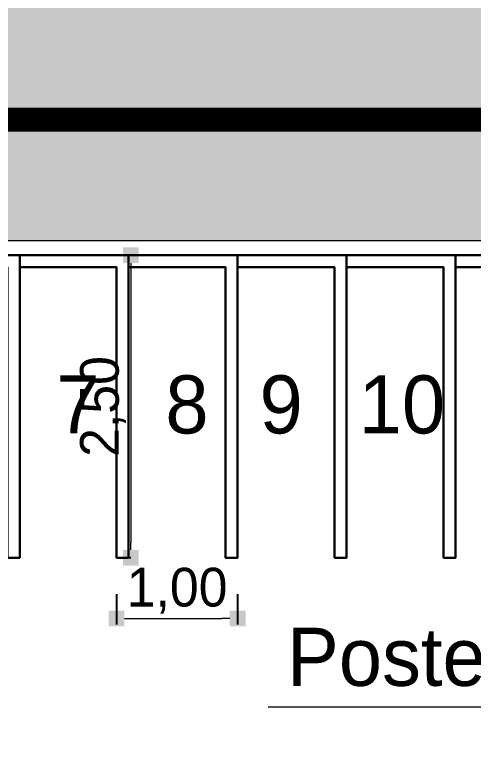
# Model space of a CAD drawing. Header units: millimetres. Extents: x 3006 to 6000, y 1661 to 3774.
# Drawn here: x 4725.53 to 4729.32, y 1831.51 to 1837.73 of the extents above; entities that cross this region are included whole.
import ezdxf

# ---------------------------------------------------------------- set-up
doc = ezdxf.new("R2010")
doc.units = ezdxf.units.MM
doc.header["$LTSCALE"] = 10
doc.linetypes.add('TT4', pattern=[0.1, 0.05, -0.05])
for name, color, linetype, lineweight in [('.15', 150, 'Continuous', 15), ('.20', 130, 'Continuous', 20), ('.30', 50, 'Continuous', 30), ('COTAS', 230, 'Continuous', 15)]:
    doc.layers.add(name, color=color, linetype=linetype, lineweight=lineweight)
doc.layers.add('.20 hachura', color=185, linetype='Continuous')
doc.layers.add('Escrita', color=34, linetype='Continuous')
doc.styles.add('Texto Wilian', font='himalaya.ttf')
doc.dimstyles.new('Cota 1-200 Exter WMJ', dxfattribs={"dimtxt": 0.32, "dimasz": 0.13, "dimexe": 0.05, "dimexo": 0.3, "dimgap": 0.03, "dimtad": 1, "dimzin": 1, "dimtxsty": 'Texto Wilian', "dimblk": 'BOXFILLED', "dimcen": 0, "dimclrd": 230, "dimclre": 230, "dimclrt": 104, "dimazin": 0, "dimtfac": 1, "dimtix": 1, "dimtmove": 0, "dimatfit": 3, "dimfxl": 0.4, "dimfxlon": 1, "dimlwd": 20, "dimarcsym": 2})

# ---------------------------------------------------------------- blocks, each defined once
blk = doc.blocks.new('_BoxFilled')
at = {"color": 0, "linetype": 'ByBlock', "lineweight": -2}
blk.add_line((-0.5, 0), (-1, 0), dxfattribs=at)
at = {"color": 0, "linetype": 'ByBlock'}
blk.add_solid([(-0.5, 0.5), (0.5, 0.5), (-0.5, -0.5), (0.5, -0.5)], dxfattribs=at)
blk = doc.blocks.new('*D830')
at = {"layer": 'COTAS', "color": 230, "lineweight": -2, "ltscale": 10, "transparency": 16777216}
for p, q in [((4617.0118, 1825.5755), (4617.0118, 1825.1255)), ((4735.0077, 1825.5755), (4735.0077, 1825.1255))]:
    blk.add_line(p, q, dxfattribs=at)
at = {"layer": 'COTAS', "color": 230, "linetype": 'Continuous', "lineweight": 20, "ltscale": 10, "transparency": 16777216}
blk.add_line((4734.8777, 1825.1755), (4617.1418, 1825.1755), dxfattribs=at)
at = {"layer": 'Defpoints', "color": 0, "ltscale": 10, "transparency": 16777216}
for p in [(4735.0077, 1832.4959), (4617.0118, 1827.7489), (4617.0118, 1825.1755)]:
    blk.add_point(p, dxfattribs=at)
at = {"layer": 'COTAS', "color": 230, "lineweight": 20, "ltscale": 10, "transparency": 16777216, "xscale": 0.13, "yscale": 0.13, "zscale": 0.13, "rotation": 180}
blk.add_blockref('_BoxFilled', (4617.0118, 1825.1755), dxfattribs=at)
at = {"layer": 'COTAS', "color": 230, "lineweight": 20, "ltscale": 10, "transparency": 16777216, "xscale": 0.13, "yscale": 0.13, "zscale": 0.13}
blk.add_blockref('_BoxFilled', (4735.0077, 1825.1755), dxfattribs=at)
at = {"layer": 'COTAS', "color": 104, "ltscale": 10, "transparency": 16777216, "insert": (4676.0098, 1825.4048), "char_height": 0.32, "attachment_point": 5, "style": 'Texto Wilian'}
blk.add_mtext('118,00', dxfattribs=at)
blk = doc.blocks.new('*D831')
at = {"layer": 'COTAS', "color": 230, "lineweight": -2, "ltscale": 10, "transparency": 16777216}
for p, q in [((4617.0095, 1823.8635), (4617.0095, 1823.4135)), ((4739.0094, 1823.8635), (4739.0094, 1823.4135))]:
    blk.add_line(p, q, dxfattribs=at)
at = {"layer": 'COTAS', "color": 230, "linetype": 'Continuous', "lineweight": 20, "ltscale": 10, "transparency": 16777216}
blk.add_line((4617.1395, 1823.4635), (4738.8794, 1823.4635), dxfattribs=at)
at = {"layer": 'Defpoints', "color": 0, "ltscale": 10, "transparency": 16777216}
for p in [(4739.0094, 1834.3459), (4617.0095, 1827.6489), (4739.0094, 1823.4635)]:
    blk.add_point(p, dxfattribs=at)
at = {"layer": 'COTAS', "color": 230, "lineweight": 20, "ltscale": 10, "transparency": 16777216, "xscale": 0.13, "yscale": 0.13, "zscale": 0.13, "rotation": 180}
blk.add_blockref('_BoxFilled', (4617.0095, 1823.4635), dxfattribs=at)
at = {"layer": 'COTAS', "color": 230, "lineweight": 20, "ltscale": 10, "transparency": 16777216, "xscale": 0.13, "yscale": 0.13, "zscale": 0.13}
blk.add_blockref('_BoxFilled', (4739.0094, 1823.4635), dxfattribs=at)
at = {"layer": 'COTAS', "color": 104, "ltscale": 10, "transparency": 16777216, "insert": (4678.0094, 1823.6928), "char_height": 0.32, "attachment_point": 5, "style": 'Texto Wilian'}
blk.add_mtext('122,00', dxfattribs=at)
blk = doc.blocks.new('*D871')
at = {"layer": 'COTAS', "color": 230, "lineweight": -2, "ltscale": 10, "transparency": 16777216}
for p, q in [((4726.3723, 1832.9489), (4726.3723, 1832.6975)), ((4727.3723, 1832.9489), (4727.3723, 1832.6975))]:
    blk.add_line(p, q, dxfattribs=at)
at = {"layer": 'COTAS', "color": 230, "linetype": 'Continuous', "lineweight": 20, "ltscale": 10, "transparency": 16777216}
blk.add_line((4726.5023, 1832.7475), (4727.2423, 1832.7475), dxfattribs=at)
at = {"layer": 'Defpoints', "color": 0, "ltscale": 10, "transparency": 16777216}
for p in [(4726.3723, 1833.2489), (4727.3723, 1833.2489), (4727.3723, 1832.7475)]:
    blk.add_point(p, dxfattribs=at)
at = {"layer": 'COTAS', "color": 230, "lineweight": 20, "ltscale": 10, "transparency": 16777216, "xscale": 0.13, "yscale": 0.13, "zscale": 0.13, "rotation": 180}
blk.add_blockref('_BoxFilled', (4726.3723, 1832.7475), dxfattribs=at)
at = {"layer": 'COTAS', "color": 230, "lineweight": 20, "ltscale": 10, "transparency": 16777216, "xscale": 0.13, "yscale": 0.13, "zscale": 0.13}
blk.add_blockref('_BoxFilled', (4727.3723, 1832.7475), dxfattribs=at)
at = {"layer": 'COTAS', "color": 104, "ltscale": 10, "transparency": 16777216, "insert": (4726.8723, 1832.9767), "char_height": 0.32, "attachment_point": 5, "style": 'Texto Wilian'}
blk.add_mtext('1,00', dxfattribs=at)
blk = doc.blocks.new('*D872')
at = {"layer": 'COTAS', "color": 230, "lineweight": -2, "ltscale": 10, "transparency": 16777216}
for p, q in [((4726.4899, 1835.7489), (4726.4399, 1835.7489)), ((4726.4899, 1833.2489), (4726.4399, 1833.2489))]:
    blk.add_line(p, q, dxfattribs=at)
at = {"layer": 'COTAS', "color": 230, "linetype": 'Continuous', "lineweight": 20, "ltscale": 10, "transparency": 16777216}
blk.add_line((4726.4899, 1835.6189), (4726.4899, 1833.3789), dxfattribs=at)
at = {"layer": 'Defpoints', "color": 0, "ltscale": 10, "transparency": 16777216}
for p in [(4726.7336, 1835.7489), (4726.4899, 1833.2489), (4726.7336, 1833.2489)]:
    blk.add_point(p, dxfattribs=at)
at = {"layer": 'COTAS', "color": 230, "lineweight": 20, "ltscale": 10, "transparency": 16777216, "xscale": 0.13, "yscale": 0.13, "zscale": 0.13}
for p, rotation in [((4726.4899, 1835.7489), 90), ((4726.4899, 1833.2489), 270)]:
    blk.add_blockref('_BoxFilled', p, dxfattribs=dict(at, rotation=rotation))
at = {"layer": 'COTAS', "color": 104, "ltscale": 10, "transparency": 16777216, "insert": (4726.2607, 1834.4989), "char_height": 0.32, "attachment_point": 5, "rotation": 90, "style": 'Texto Wilian'}
blk.add_mtext('2,50', dxfattribs=at)

msp = doc.modelspace()

# ---------------------------------------------------------------- hatches: boundary and pattern name
at = {"layer": '.20 hachura'}
h = msp.add_hatch(dxfattribs=at)
h.set_pattern_fill('AR-HBONE', color=185, scale=0.0015)
h.paths.add_polyline_path([(4735.6119, 1886.191), (4734.4119, 1886.191), (4734.4119, 1887.391), (4735.6119, 1887.391)], flags=16)
h.paths.add_polyline_path([(4734.3769, 1832.891), (4734.3769, 1832.6068), (4733.8386, 1832.6068), (4733.8386, 1832.891)])
h.paths.add_polyline_path([(4735.7319, 1884.9689), (4739.0078, 1884.9689), (4739.0077, 1885.0974), (4737.8077, 1885.7003), (4737.8077, 1887.8846), (4739.0077, 1888.4846), (4739.0079, 1888.591), (4733.8879, 1888.591), (4733.8873, 1890.5174), (4732.7873, 1891.1174), (4732.7873, 1892.4174), (4733.8873, 1893.0174), (4733.8879, 1932.7679), (4731.8879, 1932.766), (4731.8879, 1837.8689), (4681.4903, 1837.8689), (4676.6592, 1842.7), (4655.4826, 1842.6789), (4650.6726, 1837.8689), (4617.0095, 1837.8689), (4617.0095, 1835.8689), (4648.6726, 1835.8689), (4648.2489, 1835.4452), (4649.3096, 1834.3845), (4650.7939, 1835.8689), (4714.8578, 1835.8689), (4714.4341, 1835.4452), (4715.4948, 1834.3845), (4716.9791, 1835.8689), (4732.4123, 1835.8689), (4732.4123, 1827.6489), (4732.9123, 1827.6489), (4733.5123, 1828.8489), (4735.0123, 1828.8489), (4735.6123, 1827.6489), (4736.1094, 1827.6489), (4736.1094, 1830.5489), (4739.0077, 1830.5489), (4739.0077, 1831.1459), (4737.8077, 1831.7459), (4737.8077, 1833.2459), (4739.0077, 1833.8459), (4739.0077, 1834.3459), (4736.7637, 1834.3459), (4733.8879, 1837.2218), (4733.8879, 1857.411), (4733.8879, 1859.071), (4733.8879, 1880.5489), (4732.7879, 1881.1489), (4732.7879, 1882.4489), (4733.8879, 1883.0489), (4733.8879, 1884.9689), (4734.2919, 1884.9689)])
at = {"layer": '.20 hachura', "true_color": 0x0a7808}
h = msp.add_hatch(dxfattribs=at)
h.set_pattern_fill('CROSS', color=96, scale=0.01)
h.paths.add_polyline_path([(4638.6326, 1835.0489), (4640.3296, 1833.3518), (4642.0267, 1835.0489), (4644.8548, 1832.2208), (4648.3829, 1835.7489), (4617.1295, 1835.7489), (4617.1294, 1833.9104), (4618.2679, 1835.0489), (4619.965, 1833.3518), (4621.662, 1835.0489), (4623.3591, 1833.3518), (4625.0561, 1835.0489), (4626.7532, 1833.3518), (4628.4502, 1835.0489), (4630.1473, 1833.3518), (4631.8444, 1835.0489), (4633.5414, 1833.3518), (4635.2385, 1835.0489), (4636.9355, 1833.3518)])
h.paths.add_polyline_path([(4653.9061, 1835.0489), (4655.6031, 1833.3518), (4657.3002, 1835.0489), (4658.9973, 1833.3518), (4660.6943, 1835.0489), (4662.3914, 1833.3518), (4664.0884, 1835.0489), (4665.7855, 1833.3518), (4667.4825, 1835.0489), (4669.1796, 1833.3518), (4670.8767, 1835.0489), (4672.5737, 1833.3518), (4674.2708, 1835.0489), (4675.9678, 1833.3518), (4677.6649, 1835.0489), (4679.3619, 1833.3518), (4681.059, 1835.0489), (4682.756, 1833.3518), (4684.4531, 1835.0489), (4686.1502, 1833.3518), (4687.8472, 1835.0489), (4689.5443, 1833.3518), (4691.2413, 1835.0489), (4692.9384, 1833.3518), (4694.6354, 1835.0489), (4696.3325, 1833.3518), (4698.0296, 1835.0489), (4699.7266, 1833.3518), (4701.4237, 1835.0489), (4703.1207, 1833.3518), (4704.8178, 1835.0489), (4706.5148, 1833.3518), (4708.2119, 1835.0489), (4711.04, 1832.2208), (4714.5681, 1835.7489), (4690.3861, 1835.7627), (4650.8436, 1835.7489), (4650.3278, 1835.2331), (4652.209, 1833.3518)])
h.paths.add_polyline_path([(4719.9816, 1835.7489), (4717.0288, 1835.7489), (4716.513, 1835.2331), (4718.3772, 1833.3689), (4719.9816, 1833.3689)])
h.paths.add_polyline_path([(4723.5816, 1830.6289), (4721.7216, 1830.6289), (4721.7216, 1830.0244), (4723.3972, 1828.3489), (4723.5816, 1828.3489)])
h.paths.add_polyline_path([(4732.2923, 1835.7489), (4731.0923, 1835.7489), (4731.0923, 1834.5489), (4732.2923, 1834.5489)])
edge = h.paths.add_edge_path()
edge.add_line((4738.881, 1830.4289), (4736.2294, 1830.4289))
edge.add_line((4736.2294, 1830.4289), (4736.2373, 1827.7779))
edge.add_arc((4735.783, 1830.8746), 3.1299, 278.34522, 351.8122)

# ---------------------------------------------------------------- linework, layer by layer
at = {"layer": '.15', "color": 1, "linetype": 'TT4', "lineweight": 15, "ltscale": 0.3, "const_width": 0.2}
msp.add_lwpolyline([(4617.0095, 1836.8689), (4732.8879, 1836.8689), (4732.8879, 1932.7672)], dxfattribs=at)
at = {"layer": '.20', "color": 130, "lineweight": 20}
msp.add_lwpolyline([(4732.2923, 1827.6489), (4732.2923, 1835.7489), (4720.1016, 1835.7489), (4720.1016, 1833.2489), (4718.3275, 1833.2489), (4716.4282, 1835.1482), (4714.7311, 1833.4511), (4714.6462, 1833.536), (4716.9791, 1835.8689), (4732.4123, 1835.8689), (4732.4123, 1827.6489)], dxfattribs=at)
at = {"layer": '.30', "color": 50, "lineweight": 30}
for points in [[(4724.6723, 1835.7489), (4725.5723, 1835.7489), (4725.5723, 1833.2489), (4725.4723, 1833.2489), (4725.4723, 1835.6489), (4724.6723, 1835.6489)], [(4725.5723, 1835.7489), (4726.4723, 1835.7489), (4726.4723, 1833.2489), (4726.3723, 1833.2489), (4726.3723, 1835.6489), (4725.5723, 1835.6489)], [(4726.4723, 1835.7489), (4727.3723, 1835.7489), (4727.3723, 1833.2489), (4727.2723, 1833.2489), (4727.2723, 1835.6489), (4726.4723, 1835.6489)], [(4727.3723, 1835.7489), (4728.2723, 1835.7489), (4728.2723, 1833.2489), (4728.1723, 1833.2489), (4728.1723, 1835.6489), (4727.3723, 1835.6489)], [(4728.2723, 1835.7489), (4729.1723, 1835.7489), (4729.1723, 1833.2489), (4729.0723, 1833.2489), (4729.0723, 1835.6489), (4728.2723, 1835.6489)], [(4729.1723, 1835.7489), (4730.0723, 1835.7489), (4730.0723, 1833.2489), (4729.9723, 1833.2489), (4729.9723, 1835.6489), (4729.1723, 1835.6489)]]:
    msp.add_lwpolyline(points, dxfattribs=at)
at = {"layer": 'COTAS', "ltscale": 10}
msp.add_line((4727.6244, 1832.0177), (4733.2176, 1832.0177), dxfattribs=at)

# ---------------------------------------------------------------- texts
at = {"layer": 'Escrita', "style": 'Texto Wilian'}
msp.add_text('Poste Existente ', height=0.48, dxfattribs=at).set_placement((4727.7797, 1832.1909))
at = {"layer": 'Escrita', "char_height": 0.48, "width": 6.623165, "attachment_point": 1, "style": 'Texto Wilian'}
for s, insert in [('8', (4726.7754, 1834.7562)), ('9', (4727.5532, 1834.7562)), ('10', (4728.3718, 1834.7562)), ('7', (4725.8754, 1834.7562))]:
    msp.add_mtext(s, dxfattribs=dict(at, insert=insert))

# ---------------------------------------------------------------- dimensions: what is measured, and where the dimension line sits
at = {"layer": 'COTAS', "ltscale": 10}
dim = msp.add_linear_dim(base=(4726.4899, 1833.2489), p1=(4726.7336, 1835.7489), p2=(4726.7336, 1833.2489), angle=90, dimstyle='Cota 1-200 Exter WMJ', dxfattribs=at)
dim.commit()
dim.dimension.update_dxf_attribs({"geometry": '*D872', "text_midpoint": (4726.2607, 1834.4989)})
for base, p1, p2, picture, middle in [((4739.0094, 1823.4635), (4617.0095, 1827.6489), (4739.0094, 1834.3459), '*D831', (4678.0094, 1823.6928)), ((4727.3723, 1832.7475), (4726.3723, 1833.2489), (4727.3723, 1833.2489), '*D871', (4726.8723, 1832.9767)), ((4617.0118, 1825.1755), (4735.0077, 1832.4959), (4617.0118, 1827.7489), '*D830', (4676.0098, 1825.4048))]:
    dim = msp.add_linear_dim(base=base, p1=p1, p2=p2, dimstyle='Cota 1-200 Exter WMJ', dxfattribs=at)
    dim.commit()
    dim.dimension.update_dxf_attribs({"geometry": picture, "text_midpoint": middle})

doc.saveas('drawing.dxf')
